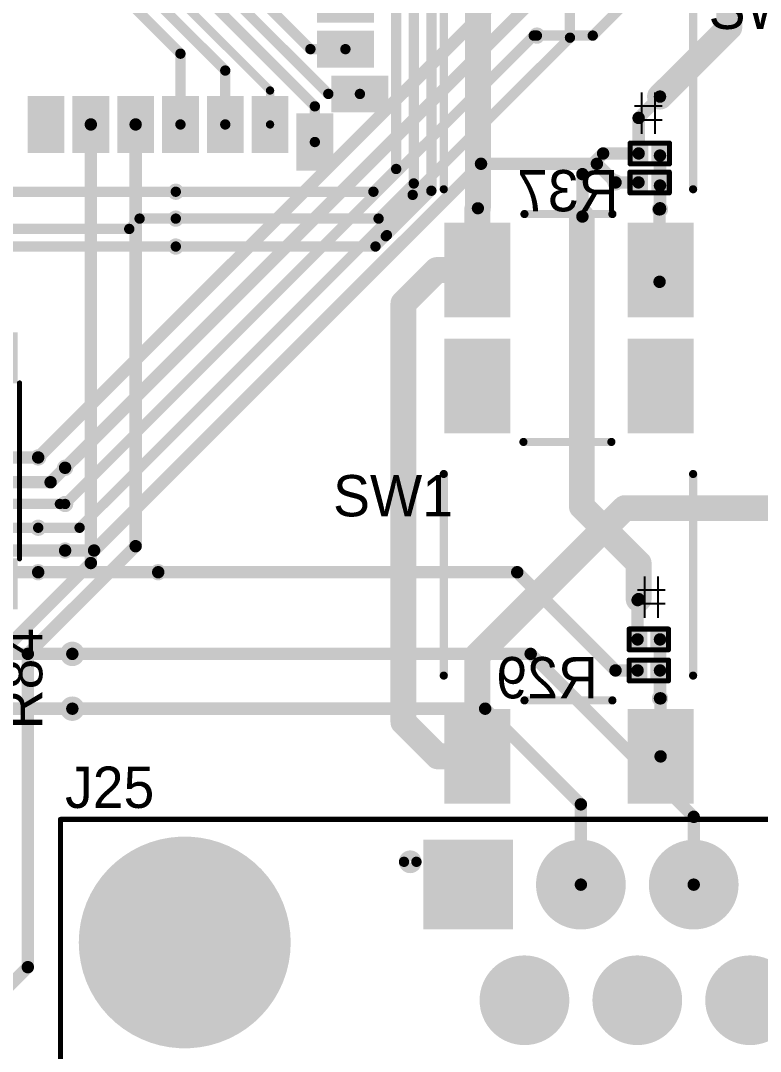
# Model space of a CAD drawing. Header units: millimetres. Extents: x 0.85 to 4.91, y 0.77 to 5.15.
# Drawn here: x 3.398 to 4.113, y 1.268 to 2.264 of the extents above; entities that cross this region are included whole.
import ezdxf

# ---------------------------------------------------------------- set-up
doc = ezdxf.new("R2010")
doc.units = ezdxf.units.MM
doc.header["$MEASUREMENT"] = 0
for name, color, linetype in [('BottomLayer', 5, 'Continuous'), ('BottomOverlay', 54, 'Continuous'), ('BottomPaste', 16, 'Continuous'), ('BottomSolder', 6, 'Continuous'), ('MultiLayer', 9, 'Continuous'), ('PadHoleLayer', 156, 'Continuous'), ('TopLayer', 1, 'Continuous'), ('TopOverlay', 2, 'Continuous'), ('TopPaste', 8, 'Continuous'), ('TopSolder', 216, 'Continuous'), ('ViaHoleLayer', 16, 'Continuous')]:
    doc.layers.add(name, color=color, linetype=linetype)

# ---------------------------------------------------------------- blocks, each defined once
blk = doc.blocks.new('S5P4418_B_8')
at = {"layer": 'BottomLayer'}
for points in [[(0.98032, -0.94488), (1.02756, -0.94488), (0.98032, -0.91732), (1.02756, -0.91732)], [(1.04156, -0.96063), (0.99431, -0.96063), (1.04156, -0.98819), (0.99431, -0.98819)], [(0.70079, -0.98032), (0.70079, -1.02756), (0.72835, -0.98032), (0.72835, -1.02756)], [(0.74409, -0.98032), (0.74409, -1.02756), (0.77165, -0.98032), (0.77165, -1.02756)], [(0.7874, -0.98032), (0.7874, -1.02756), (0.81496, -0.98032), (0.81496, -1.02756)], [(0.83071, -0.98032), (0.83071, -1.02756), (0.85827, -0.98032), (0.85827, -1.02756)], [(0.87402, -0.98032), (0.87402, -1.02756), (0.90157, -0.98032), (0.90157, -1.02756)], [(0.91732, -0.98032), (0.91732, -1.02756), (0.94488, -0.98032), (0.94488, -1.02756)], [(0.96063, -0.99731), (0.96063, -1.04456), (0.98819, -0.99731), (0.98819, -1.04456)]]:
    blk.add_solid(points, dxfattribs=at)
at = {"layer": 'BottomPaste'}
for points in [[(0.98032, -0.94488), (1.02756, -0.94488), (0.98032, -0.91732), (1.02756, -0.91732)], [(1.04156, -0.96063), (0.99431, -0.96063), (1.04156, -0.98819), (0.99431, -0.98819)], [(0.70079, -0.98032), (0.70079, -1.02756), (0.72835, -0.98032), (0.72835, -1.02756)], [(0.74409, -0.98032), (0.74409, -1.02756), (0.77165, -0.98032), (0.77165, -1.02756)], [(0.7874, -0.98032), (0.7874, -1.02756), (0.81496, -0.98032), (0.81496, -1.02756)], [(0.83071, -0.98032), (0.83071, -1.02756), (0.85827, -0.98032), (0.85827, -1.02756)], [(0.87402, -0.98032), (0.87402, -1.02756), (0.90157, -0.98032), (0.90157, -1.02756)], [(0.91732, -0.98032), (0.91732, -1.02756), (0.94488, -0.98032), (0.94488, -1.02756)], [(0.96063, -0.99731), (0.96063, -1.04456), (0.98819, -0.99731), (0.98819, -1.04456)]]:
    blk.add_solid(points, dxfattribs=at)
at = {"layer": 'BottomSolder'}
for points in [[(0.97632, -0.90557), (1.03156, -0.90557), (0.97632, -0.87002), (1.03156, -0.87002)], [(0.97632, -0.94888), (1.03156, -0.94888), (0.97632, -0.91332), (1.03156, -0.91332)], [(1.04556, -0.95663), (0.99031, -0.95663), (1.04556, -0.99219), (0.99031, -0.99219)], [(0.69679, -0.97632), (0.69679, -1.03156), (0.73235, -0.97632), (0.73235, -1.03156)], [(0.74009, -0.97632), (0.74009, -1.03156), (0.77565, -0.97632), (0.77565, -1.03156)], [(0.7834, -0.97632), (0.7834, -1.03156), (0.81896, -0.97632), (0.81896, -1.03156)], [(0.82671, -0.97632), (0.82671, -1.03156), (0.86227, -0.97632), (0.86227, -1.03156)], [(0.87002, -0.97632), (0.87002, -1.03156), (0.90557, -0.97632), (0.90557, -1.03156)], [(0.91332, -0.97632), (0.91332, -1.03156), (0.94888, -0.97632), (0.94888, -1.03156)], [(0.95663, -0.99331), (0.95663, -1.04856), (0.99219, -0.99331), (0.99219, -1.04856)]]:
    blk.add_solid(points, dxfattribs=at)
blk = doc.blocks.new('20_TSSOP_12')
at = {"layer": 'TopLayer'}
for points in [[(-0.12992, 0.1063), (-0.08858, 0.1063), (-0.12992, 0.12402), (-0.08858, 0.12402)], [(0.08858, 0.1063), (0.12992, 0.1063), (0.08858, 0.12402), (0.12992, 0.12402)], [(-0.12992, 0.08071), (-0.08858, 0.08071), (-0.12992, 0.09843), (-0.08858, 0.09843)], [(0.08858, 0.08071), (0.12992, 0.08071), (0.08858, 0.09843), (0.12992, 0.09843)], [(-0.12992, 0.05512), (-0.08858, 0.05512), (-0.12992, 0.07283), (-0.08858, 0.07283)], [(0.08858, 0.05512), (0.12992, 0.05512), (0.08858, 0.07283), (0.12992, 0.07283)], [(-0.12992, 0.02953), (-0.08858, 0.02953), (-0.12992, 0.04724), (-0.08858, 0.04724)], [(0.08858, 0.02953), (0.12992, 0.02953), (0.08858, 0.04724), (0.12992, 0.04724)], [(-0.12992, 0.00394), (-0.08858, 0.00394), (-0.12992, 0.02165), (-0.08858, 0.02165)], [(0.08858, 0.00394), (0.12992, 0.00394), (0.08858, 0.02165), (0.12992, 0.02165)], [(-0.12992, -0.02165), (-0.08858, -0.02165), (-0.12992, -0.00394), (-0.08858, -0.00394)], [(0.08858, -0.02165), (0.12992, -0.02165), (0.08858, -0.00394), (0.12992, -0.00394)], [(-0.12992, -0.04724), (-0.08858, -0.04724), (-0.12992, -0.02953), (-0.08858, -0.02953)], [(0.08858, -0.04724), (0.12992, -0.04724), (0.08858, -0.02953), (0.12992, -0.02953)], [(-0.12992, -0.07283), (-0.08858, -0.07283), (-0.12992, -0.05512), (-0.08858, -0.05512)], [(0.08858, -0.07283), (0.12992, -0.07283), (0.08858, -0.05512), (0.12992, -0.05512)], [(-0.12992, -0.09843), (-0.08858, -0.09843), (-0.12992, -0.08071), (-0.08858, -0.08071)], [(0.08858, -0.09843), (0.12992, -0.09843), (0.08858, -0.08071), (0.12992, -0.08071)], [(-0.12992, -0.12402), (-0.08858, -0.12402), (-0.12992, -0.1063), (-0.08858, -0.1063)], [(0.08858, -0.12402), (0.12992, -0.12402), (0.08858, -0.1063), (0.12992, -0.1063)]]:
    blk.add_solid(points, dxfattribs=at)
at = {"layer": 'TopOverlay', "const_width": 0.005}
for points in [[(-0.085, 0.13), (0.085, 0.13)], [(-0.085, -0.13), (0.085, -0.13)]]:
    blk.add_lwpolyline(points, dxfattribs=at)
at = {"layer": 'TopOverlay'}
for points, const_width in [([(-0.08625, 0.13, 1), (-0.08375, 0.13, 1)], 0.0025), ([(0.08375, 0.13, 1), (0.08625, 0.13, 1)], 0.0025), ([(-0.13776, 0.115, 1), (-0.14224, 0.115, 1)], 0.01), ([(-0.14474, 0.115, 1), (-0.13974, 0.115, 1)], 0.005), ([(-0.14026, 0.115, 1), (-0.13526, 0.115, 1)], 0.005), ([(-0.08625, -0.13, 1), (-0.08375, -0.13, 1)], 0.0025), ([(0.08375, -0.13, 1), (0.08625, -0.13, 1)], 0.0025)]:
    blk.add_lwpolyline(points, format="xyb", close=True, dxfattribs=dict(at, const_width=const_width))
at = {"layer": 'TopPaste'}
for points in [[(-0.12992, 0.1063), (-0.08858, 0.1063), (-0.12992, 0.12402), (-0.08858, 0.12402)], [(0.08858, 0.1063), (0.12992, 0.1063), (0.08858, 0.12402), (0.12992, 0.12402)], [(-0.12992, 0.08071), (-0.08858, 0.08071), (-0.12992, 0.09843), (-0.08858, 0.09843)], [(0.08858, 0.08071), (0.12992, 0.08071), (0.08858, 0.09843), (0.12992, 0.09843)], [(-0.12992, 0.05512), (-0.08858, 0.05512), (-0.12992, 0.07283), (-0.08858, 0.07283)], [(0.08858, 0.05512), (0.12992, 0.05512), (0.08858, 0.07283), (0.12992, 0.07283)], [(-0.12992, 0.02953), (-0.08858, 0.02953), (-0.12992, 0.04724), (-0.08858, 0.04724)], [(0.08858, 0.02953), (0.12992, 0.02953), (0.08858, 0.04724), (0.12992, 0.04724)], [(-0.12992, 0.00394), (-0.08858, 0.00394), (-0.12992, 0.02165), (-0.08858, 0.02165)], [(0.08858, 0.00394), (0.12992, 0.00394), (0.08858, 0.02165), (0.12992, 0.02165)], [(-0.12992, -0.02165), (-0.08858, -0.02165), (-0.12992, -0.00394), (-0.08858, -0.00394)], [(0.08858, -0.02165), (0.12992, -0.02165), (0.08858, -0.00394), (0.12992, -0.00394)], [(-0.12992, -0.04724), (-0.08858, -0.04724), (-0.12992, -0.02953), (-0.08858, -0.02953)], [(0.08858, -0.04724), (0.12992, -0.04724), (0.08858, -0.02953), (0.12992, -0.02953)], [(-0.12992, -0.07283), (-0.08858, -0.07283), (-0.12992, -0.05512), (-0.08858, -0.05512)], [(0.08858, -0.07283), (0.12992, -0.07283), (0.08858, -0.05512), (0.12992, -0.05512)], [(-0.12992, -0.09843), (-0.08858, -0.09843), (-0.12992, -0.08071), (-0.08858, -0.08071)], [(0.08858, -0.09843), (0.12992, -0.09843), (0.08858, -0.08071), (0.12992, -0.08071)], [(-0.12992, -0.12402), (-0.08858, -0.12402), (-0.12992, -0.1063), (-0.08858, -0.1063)], [(0.08858, -0.12402), (0.12992, -0.12402), (0.08858, -0.1063), (0.12992, -0.1063)]]:
    blk.add_solid(points, dxfattribs=at)
at = {"layer": 'TopSolder'}
for points in [[(-0.13392, 0.1023), (-0.08458, 0.1023), (-0.13392, 0.12802), (-0.08458, 0.12802)], [(0.08458, 0.1023), (0.13392, 0.1023), (0.08458, 0.12802), (0.13392, 0.12802)], [(-0.13392, 0.07671), (-0.08458, 0.07671), (-0.13392, 0.10243), (-0.08458, 0.10243)], [(0.08458, 0.07671), (0.13392, 0.07671), (0.08458, 0.10243), (0.13392, 0.10243)], [(-0.13392, 0.05112), (-0.08458, 0.05112), (-0.13392, 0.07683), (-0.08458, 0.07683)], [(0.08458, 0.05112), (0.13392, 0.05112), (0.08458, 0.07683), (0.13392, 0.07683)], [(-0.13392, 0.02553), (-0.08458, 0.02553), (-0.13392, 0.05124), (-0.08458, 0.05124)], [(0.08458, 0.02553), (0.13392, 0.02553), (0.08458, 0.05124), (0.13392, 0.05124)], [(-0.13392, -0.00006), (-0.08458, -0.00006), (-0.13392, 0.02565), (-0.08458, 0.02565)], [(0.08458, -0.00006), (0.13392, -0.00006), (0.08458, 0.02565), (0.13392, 0.02565)], [(-0.13392, -0.02565), (-0.08458, -0.02565), (-0.13392, 0.00006), (-0.08458, 0.00006)], [(0.08458, -0.02565), (0.13392, -0.02565), (0.08458, 0.00006), (0.13392, 0.00006)], [(-0.13392, -0.05124), (-0.08458, -0.05124), (-0.13392, -0.02553), (-0.08458, -0.02553)], [(0.08458, -0.05124), (0.13392, -0.05124), (0.08458, -0.02553), (0.13392, -0.02553)], [(-0.13392, -0.07683), (-0.08458, -0.07683), (-0.13392, -0.05112), (-0.08458, -0.05112)], [(0.08458, -0.07683), (0.13392, -0.07683), (0.08458, -0.05112), (0.13392, -0.05112)], [(-0.13392, -0.10243), (-0.08458, -0.10243), (-0.13392, -0.07671), (-0.08458, -0.07671)], [(0.08458, -0.10243), (0.13392, -0.10243), (0.08458, -0.07671), (0.13392, -0.07671)], [(-0.13392, -0.12802), (-0.08458, -0.12802), (-0.13392, -0.1023), (-0.08458, -0.1023)], [(0.08458, -0.12802), (0.13392, -0.12802), (0.08458, -0.1023), (0.13392, -0.1023)]]:
    blk.add_solid(points, dxfattribs=at)
blk = doc.blocks.new('A_DF_09_A_KG_T4S_51')
at = {"layer": 'BottomLayer'}
for points, const_width in [([(-0.54114, 0, 1), (-0.44272, 0, 1)], 0.09843), ([(-0.12874, 0.05591, 1), (-0.08937, 0.05591, 1)], 0.03937), ([(-0.01968, 0.05591, 1), (0.01969, 0.05591, 1)], 0.03937), ([(-0.18327, -0.05591, 1), (-0.1439, -0.05591, 1)], 0.03937), ([(-0.07421, -0.05591, 1), (-0.03484, -0.05591, 1)], 0.03937), ([(0.03484, -0.05591, 1), (0.07421, -0.05591, 1)], 0.03937)]:
    blk.add_lwpolyline(points, format="xyb", close=True, dxfattribs=dict(at, const_width=const_width))
blk.add_solid([(-0.25748, 0.01654), (-0.17874, 0.01654), (-0.25748, 0.09528), (-0.17874, 0.09528)], dxfattribs=at)
at = {"layer": 'BottomSolder'}
for points, const_width in [([(-0.54314, 0, 1), (-0.44072, 0, 1)], 0.10243), ([(-0.13074, 0.05591, 1), (-0.08737, 0.05591, 1)], 0.04337), ([(-0.02168, 0.05591, 1), (0.02169, 0.05591, 1)], 0.04337), ([(-0.18527, -0.05591, 1), (-0.1419, -0.05591, 1)], 0.04337), ([(-0.07621, -0.05591, 1), (-0.03284, -0.05591, 1)], 0.04337), ([(0.03284, -0.05591, 1), (0.07621, -0.05591, 1)], 0.04337)]:
    blk.add_lwpolyline(points, format="xyb", close=True, dxfattribs=dict(at, const_width=const_width))
blk.add_solid([(-0.26148, 0.01254), (-0.17474, 0.01254), (-0.26148, 0.09928), (-0.17474, 0.09928)], dxfattribs=at)
at = {"layer": 'MultiLayer'}
for points, const_width in [([(-0.54114, 0, 1), (-0.44272, 0, 1)], 0.09843), ([(-0.12874, 0.05591, 1), (-0.08937, 0.05591, 1)], 0.03937), ([(-0.01968, 0.05591, 1), (0.01969, 0.05591, 1)], 0.03937), ([(-0.18327, -0.05591, 1), (-0.1439, -0.05591, 1)], 0.03937), ([(-0.07421, -0.05591, 1), (-0.03484, -0.05591, 1)], 0.03937), ([(0.03484, -0.05591, 1), (0.07421, -0.05591, 1)], 0.03937)]:
    blk.add_lwpolyline(points, format="xyb", close=True, dxfattribs=dict(at, const_width=const_width))
blk.add_solid([(-0.25748, 0.01654), (-0.17874, 0.01654), (-0.25748, 0.09528), (-0.17874, 0.09528)], dxfattribs=at)
at = {"layer": 'PadHoleLayer'}
for points, const_width in [([(-0.22795, 0.05591, 1), (-0.20827, 0.05591, 1)], 0.01969), ([(-0.1189, 0.05591, 1), (-0.09921, 0.05591, 1)], 0.01969), ([(-0.00984, 0.05591, 1), (0.00984, 0.05591, 1)], 0.01969), ([(-0.52195, 0, 1), (-0.46191, 0, 1)], 0.06004), ([(-0.17342, -0.05591, 1), (-0.15374, -0.05591, 1)], 0.01969), ([(-0.06437, -0.05591, 1), (-0.04468, -0.05591, 1)], 0.01969), ([(0.04469, -0.05591, 1), (0.06437, -0.05591, 1)], 0.01969)]:
    blk.add_lwpolyline(points, format="xyb", close=True, dxfattribs=dict(at, const_width=const_width))
at = {"layer": 'TopLayer'}
for points, const_width in [([(-0.54114, 0, 1), (-0.44272, 0, 1)], 0.09843), ([(-0.12874, 0.05591, 1), (-0.08937, 0.05591, 1)], 0.03937), ([(-0.01968, 0.05591, 1), (0.01969, 0.05591, 1)], 0.03937), ([(-0.18327, -0.05591, 1), (-0.1439, -0.05591, 1)], 0.03937), ([(-0.07421, -0.05591, 1), (-0.03484, -0.05591, 1)], 0.03937), ([(0.03484, -0.05591, 1), (0.07421, -0.05591, 1)], 0.03937)]:
    blk.add_lwpolyline(points, format="xyb", close=True, dxfattribs=dict(at, const_width=const_width))
blk.add_solid([(-0.25748, 0.01654), (-0.17874, 0.01654), (-0.25748, 0.09528), (-0.17874, 0.09528)], dxfattribs=at)
at = {"layer": 'TopOverlay', "const_width": 0.005}
for points in [[(-0.612, -0.401), (-0.612, 0.119)], [(-0.612, 0.119), (0.616, 0.119)]]:
    blk.add_lwpolyline(points, dxfattribs=at)
at = {"layer": 'TopOverlay'}
for points, const_width in [([(-0.61325, 0.119, 1), (-0.61075, 0.119, 1)], 0.0025), ([(-0.61325, 0.119, 1), (-0.61075, 0.119, 1)], 0.0025), ([(-0.268, 0.078, 1), (-0.28, 0.078, 1)], 0.01), ([(-0.2825, 0.078, 1), (-0.2775, 0.078, 1)], 0.005), ([(-0.2705, 0.078, 1), (-0.2655, 0.078, 1)], 0.005)]:
    blk.add_lwpolyline(points, format="xyb", close=True, dxfattribs=dict(at, const_width=const_width))
at = {"layer": 'TopSolder'}
for points, const_width in [([(-0.54314, 0, 1), (-0.44072, 0, 1)], 0.10243), ([(-0.13074, 0.05591, 1), (-0.08737, 0.05591, 1)], 0.04337), ([(-0.02168, 0.05591, 1), (0.02169, 0.05591, 1)], 0.04337), ([(-0.18527, -0.05591, 1), (-0.1419, -0.05591, 1)], 0.04337), ([(-0.07621, -0.05591, 1), (-0.03284, -0.05591, 1)], 0.04337), ([(0.03284, -0.05591, 1), (0.07621, -0.05591, 1)], 0.04337)]:
    blk.add_lwpolyline(points, format="xyb", close=True, dxfattribs=dict(at, const_width=const_width))
blk.add_solid([(-0.26148, 0.01254), (-0.17474, 0.01254), (-0.26148, 0.09928), (-0.17474, 0.09928)], dxfattribs=at)
blk = doc.blocks.new('TL3301NF160QG_TR_141')
at = {"layer": 'TopLayer'}
for points in [[(-0.1374, 0.11654), (-0.22087, 0.11654), (-0.1374, 0.06063), (-0.22087, 0.06063)], [(0.22087, 0.11654), (0.1374, 0.11654), (0.22087, 0.06063), (0.1374, 0.06063)], [(-0.1374, -0.06063), (-0.22087, -0.06063), (-0.1374, -0.11654), (-0.22087, -0.11654)], [(0.22087, -0.06063), (0.1374, -0.06063), (0.22087, -0.11654), (0.1374, -0.11654)]]:
    blk.add_solid(points, dxfattribs=at)
at = {"layer": 'TopOverlay', "const_width": 0.00787}
for points in [[(-0.101, 0.121), (0.094, 0.121)], [(-0.125, 0.043), (-0.125, -0.042)], [(0.125, 0.044), (0.125, -0.041)], [(-0.101, -0.12), (0.094, -0.12)]]:
    blk.add_lwpolyline(points, dxfattribs=at)
at = {"layer": 'TopOverlay', "const_width": 0.00394}
for points in [[(-0.10297, 0.121, 1), (-0.09903, 0.121, 1)], [(0.09203, 0.121, 1), (0.09597, 0.121, 1)], [(-0.12697, 0.043, 1), (-0.12303, 0.043, 1)], [(0.12303, 0.044, 1), (0.12697, 0.044, 1)], [(-0.12697, -0.042, 1), (-0.12303, -0.042, 1)], [(0.12303, -0.041, 1), (0.12697, -0.041, 1)], [(-0.10297, -0.12, 1), (-0.09903, -0.12, 1)], [(0.09203, -0.12, 1), (0.09597, -0.12, 1)]]:
    blk.add_lwpolyline(points, format="xyb", close=True, dxfattribs=at)
at = {"layer": 'TopPaste'}
for points in [[(-0.1374, 0.11654), (-0.22087, 0.11654), (-0.1374, 0.06063), (-0.22087, 0.06063)], [(0.22087, 0.11654), (0.1374, 0.11654), (0.22087, 0.06063), (0.1374, 0.06063)], [(-0.1374, -0.06063), (-0.22087, -0.06063), (-0.1374, -0.11654), (-0.22087, -0.11654)], [(0.22087, -0.06063), (0.1374, -0.06063), (0.22087, -0.11654), (0.1374, -0.11654)]]:
    blk.add_solid(points, dxfattribs=at)
at = {"layer": 'TopSolder'}
for points in [[(-0.1334, 0.12054), (-0.22487, 0.12054), (-0.1334, 0.05663), (-0.22487, 0.05663)], [(0.22487, 0.12054), (0.1334, 0.12054), (0.22487, 0.05663), (0.1334, 0.05663)], [(-0.1334, -0.05663), (-0.22487, -0.05663), (-0.1334, -0.12054), (-0.22487, -0.12054)], [(0.22487, -0.05663), (0.1334, -0.05663), (0.22487, -0.12054), (0.1334, -0.12054)]]:
    blk.add_solid(points, dxfattribs=at)
blk = doc.blocks.new('TL3301NF160QG_TR_146')
at = {"layer": 'TopLayer'}
for points in [[(-0.1374, 0.11654), (-0.22087, 0.11654), (-0.1374, 0.06063), (-0.22087, 0.06063)], [(0.22087, 0.11654), (0.1374, 0.11654), (0.22087, 0.06063), (0.1374, 0.06063)], [(-0.1374, -0.06063), (-0.22087, -0.06063), (-0.1374, -0.11654), (-0.22087, -0.11654)], [(0.22087, -0.06063), (0.1374, -0.06063), (0.22087, -0.11654), (0.1374, -0.11654)]]:
    blk.add_solid(points, dxfattribs=at)
at = {"layer": 'TopOverlay', "const_width": 0.00787}
for points in [[(-0.101, 0.121), (0.094, 0.121)], [(-0.125, 0.043), (-0.125, -0.042)], [(0.125, 0.044), (0.125, -0.041)], [(-0.101, -0.12), (0.094, -0.12)]]:
    blk.add_lwpolyline(points, dxfattribs=at)
at = {"layer": 'TopOverlay', "const_width": 0.00394}
for points in [[(-0.10297, 0.121, 1), (-0.09903, 0.121, 1)], [(0.09203, 0.121, 1), (0.09597, 0.121, 1)], [(-0.12697, 0.043, 1), (-0.12303, 0.043, 1)], [(0.12303, 0.044, 1), (0.12697, 0.044, 1)], [(-0.12697, -0.042, 1), (-0.12303, -0.042, 1)], [(0.12303, -0.041, 1), (0.12697, -0.041, 1)], [(-0.10297, -0.12, 1), (-0.09903, -0.12, 1)], [(0.09203, -0.12, 1), (0.09597, -0.12, 1)]]:
    blk.add_lwpolyline(points, format="xyb", close=True, dxfattribs=at)
at = {"layer": 'TopPaste'}
for points in [[(-0.1374, 0.11654), (-0.22087, 0.11654), (-0.1374, 0.06063), (-0.22087, 0.06063)], [(0.22087, 0.11654), (0.1374, 0.11654), (0.22087, 0.06063), (0.1374, 0.06063)], [(-0.1374, -0.06063), (-0.22087, -0.06063), (-0.1374, -0.11654), (-0.22087, -0.11654)], [(0.22087, -0.06063), (0.1374, -0.06063), (0.22087, -0.11654), (0.1374, -0.11654)]]:
    blk.add_solid(points, dxfattribs=at)
at = {"layer": 'TopSolder'}
for points in [[(-0.1334, 0.12054), (-0.22487, 0.12054), (-0.1334, 0.05663), (-0.22487, 0.05663)], [(0.22487, 0.12054), (0.1334, 0.12054), (0.22487, 0.05663), (0.1334, 0.05663)], [(-0.1334, -0.05663), (-0.22487, -0.05663), (-0.1334, -0.12054), (-0.22487, -0.12054)], [(0.22487, -0.05663), (0.1334, -0.05663), (0.22487, -0.12054), (0.1334, -0.12054)]]:
    blk.add_solid(points, dxfattribs=at)
blk = doc.blocks.new('R___0201_B_171')
at = {"layer": 'BottomLayer'}
for points in [[(-0.01614, -0.00728), (-0.00551, -0.00728), (-0.01614, 0.00728), (-0.00551, 0.00728)], [(0.00551, -0.00728), (0.01614, -0.00728), (0.00551, 0.00728), (0.01614, 0.00728)]]:
    blk.add_solid(points, dxfattribs=at)
at = {"layer": 'BottomOverlay', "const_width": 0.005}
for points in [[(-0.019, 0.01), (-0.019, -0.01)], [(0.019, 0.01), (-0.019, 0.01)], [(0.019, 0.01), (0.019, -0.01)], [(0.019, -0.01), (-0.019, -0.01)]]:
    blk.add_lwpolyline(points, dxfattribs=at)
at = {"layer": 'BottomOverlay', "const_width": 0.0025}
for points in [[(-0.02025, 0.01, 1), (-0.01775, 0.01, 1)], [(-0.02025, 0.01, 1), (-0.01775, 0.01, 1)], [(0.01775, 0.01, 1), (0.02025, 0.01, 1)], [(0.01775, 0.01, 1), (0.02025, 0.01, 1)], [(-0.02025, -0.01, 1), (-0.01775, -0.01, 1)], [(-0.02025, -0.01, 1), (-0.01775, -0.01, 1)], [(0.01775, -0.01, 1), (0.02025, -0.01, 1)], [(0.01775, -0.01, 1), (0.02025, -0.01, 1)]]:
    blk.add_lwpolyline(points, format="xyb", close=True, dxfattribs=at)
at = {"layer": 'BottomPaste'}
for points in [[(-0.01614, -0.00728), (-0.00551, -0.00728), (-0.01614, 0.00728), (-0.00551, 0.00728)], [(0.00551, -0.00728), (0.01614, -0.00728), (0.00551, 0.00728), (0.01614, 0.00728)]]:
    blk.add_solid(points, dxfattribs=at)
at = {"layer": 'BottomSolder'}
for points in [[(-0.02014, -0.01128), (-0.00151, -0.01128), (-0.02014, 0.01128), (-0.00151, 0.01128)], [(0.00151, -0.01128), (0.02014, -0.01128), (0.00151, 0.01128), (0.02014, 0.01128)]]:
    blk.add_solid(points, dxfattribs=at)
blk = doc.blocks.new('R___0201_B_172')
at = {"layer": 'BottomLayer'}
for points in [[(-0.01614, -0.00728), (-0.00551, -0.00728), (-0.01614, 0.00728), (-0.00551, 0.00728)], [(0.00551, -0.00728), (0.01614, -0.00728), (0.00551, 0.00728), (0.01614, 0.00728)]]:
    blk.add_solid(points, dxfattribs=at)
at = {"layer": 'BottomOverlay', "const_width": 0.005}
for points in [[(-0.019, 0.01), (-0.019, -0.01)], [(0.019, 0.01), (-0.019, 0.01)], [(0.019, 0.01), (0.019, -0.01)], [(0.019, -0.01), (-0.019, -0.01)]]:
    blk.add_lwpolyline(points, dxfattribs=at)
at = {"layer": 'BottomOverlay', "const_width": 0.0025}
for points in [[(-0.02025, 0.01, 1), (-0.01775, 0.01, 1)], [(-0.02025, 0.01, 1), (-0.01775, 0.01, 1)], [(0.01775, 0.01, 1), (0.02025, 0.01, 1)], [(0.01775, 0.01, 1), (0.02025, 0.01, 1)], [(-0.02025, -0.01, 1), (-0.01775, -0.01, 1)], [(-0.02025, -0.01, 1), (-0.01775, -0.01, 1)], [(0.01775, -0.01, 1), (0.02025, -0.01, 1)], [(0.01775, -0.01, 1), (0.02025, -0.01, 1)]]:
    blk.add_lwpolyline(points, format="xyb", close=True, dxfattribs=at)
at = {"layer": 'BottomPaste'}
for points in [[(-0.01614, -0.00728), (-0.00551, -0.00728), (-0.01614, 0.00728), (-0.00551, 0.00728)], [(0.00551, -0.00728), (0.01614, -0.00728), (0.00551, 0.00728), (0.01614, 0.00728)]]:
    blk.add_solid(points, dxfattribs=at)
at = {"layer": 'BottomSolder'}
for points in [[(-0.02014, -0.01128), (-0.00151, -0.01128), (-0.02014, 0.01128), (-0.00151, 0.01128)], [(0.00151, -0.01128), (0.02014, -0.01128), (0.00151, 0.01128), (0.02014, 0.01128)]]:
    blk.add_solid(points, dxfattribs=at)
blk = doc.blocks.new('R___0201_B_179')
at = {"layer": 'BottomLayer'}
for points in [[(-0.01614, -0.00728), (-0.00551, -0.00728), (-0.01614, 0.00728), (-0.00551, 0.00728)], [(0.00551, -0.00728), (0.01614, -0.00728), (0.00551, 0.00728), (0.01614, 0.00728)]]:
    blk.add_solid(points, dxfattribs=at)
at = {"layer": 'BottomOverlay', "const_width": 0.005}
for points in [[(-0.019, 0.01), (-0.019, -0.01)], [(0.019, 0.01), (-0.019, 0.01)], [(0.019, 0.01), (0.019, -0.01)], [(0.019, -0.01), (-0.019, -0.01)]]:
    blk.add_lwpolyline(points, dxfattribs=at)
at = {"layer": 'BottomOverlay', "const_width": 0.0025}
for points in [[(-0.02025, 0.01, 1), (-0.01775, 0.01, 1)], [(-0.02025, 0.01, 1), (-0.01775, 0.01, 1)], [(0.01775, 0.01, 1), (0.02025, 0.01, 1)], [(0.01775, 0.01, 1), (0.02025, 0.01, 1)], [(-0.02025, -0.01, 1), (-0.01775, -0.01, 1)], [(-0.02025, -0.01, 1), (-0.01775, -0.01, 1)], [(0.01775, -0.01, 1), (0.02025, -0.01, 1)], [(0.01775, -0.01, 1), (0.02025, -0.01, 1)]]:
    blk.add_lwpolyline(points, format="xyb", close=True, dxfattribs=at)
at = {"layer": 'BottomPaste'}
for points in [[(-0.01614, -0.00728), (-0.00551, -0.00728), (-0.01614, 0.00728), (-0.00551, 0.00728)], [(0.00551, -0.00728), (0.01614, -0.00728), (0.00551, 0.00728), (0.01614, 0.00728)]]:
    blk.add_solid(points, dxfattribs=at)
at = {"layer": 'BottomSolder'}
for points in [[(-0.02014, -0.01128), (-0.00151, -0.01128), (-0.02014, 0.01128), (-0.00151, 0.01128)], [(0.00151, -0.01128), (0.02014, -0.01128), (0.00151, 0.01128), (0.02014, 0.01128)]]:
    blk.add_solid(points, dxfattribs=at)
blk = doc.blocks.new('R___0201_B_180')
at = {"layer": 'BottomLayer'}
for points in [[(-0.01614, -0.00728), (-0.00551, -0.00728), (-0.01614, 0.00728), (-0.00551, 0.00728)], [(0.00551, -0.00728), (0.01614, -0.00728), (0.00551, 0.00728), (0.01614, 0.00728)]]:
    blk.add_solid(points, dxfattribs=at)
at = {"layer": 'BottomOverlay', "const_width": 0.005}
for points in [[(-0.019, 0.01), (-0.019, -0.01)], [(0.019, 0.01), (-0.019, 0.01)], [(0.019, 0.01), (0.019, -0.01)], [(0.019, -0.01), (-0.019, -0.01)]]:
    blk.add_lwpolyline(points, dxfattribs=at)
at = {"layer": 'BottomOverlay', "const_width": 0.0025}
for points in [[(-0.02025, 0.01, 1), (-0.01775, 0.01, 1)], [(-0.02025, 0.01, 1), (-0.01775, 0.01, 1)], [(0.01775, 0.01, 1), (0.02025, 0.01, 1)], [(0.01775, 0.01, 1), (0.02025, 0.01, 1)], [(-0.02025, -0.01, 1), (-0.01775, -0.01, 1)], [(-0.02025, -0.01, 1), (-0.01775, -0.01, 1)], [(0.01775, -0.01, 1), (0.02025, -0.01, 1)], [(0.01775, -0.01, 1), (0.02025, -0.01, 1)]]:
    blk.add_lwpolyline(points, format="xyb", close=True, dxfattribs=at)
at = {"layer": 'BottomPaste'}
for points in [[(-0.01614, -0.00728), (-0.00551, -0.00728), (-0.01614, 0.00728), (-0.00551, 0.00728)], [(0.00551, -0.00728), (0.01614, -0.00728), (0.00551, 0.00728), (0.01614, 0.00728)]]:
    blk.add_solid(points, dxfattribs=at)
at = {"layer": 'BottomSolder'}
for points in [[(-0.02014, -0.01128), (-0.00151, -0.01128), (-0.02014, 0.01128), (-0.00151, 0.01128)], [(0.00151, -0.01128), (0.02014, -0.01128), (0.00151, 0.01128), (0.02014, 0.01128)]]:
    blk.add_solid(points, dxfattribs=at)

msp = doc.modelspace()

# ---------------------------------------------------------------- linework, layer by layer
at = {"layer": 'BottomLayer'}
for points, const_width in [([(4.083, 2.258), (4.083, 2.603)], 0.025), ([(3.84, 2.083), (3.84, 2.554)], 0.025), ([(3.491, 2.424), (3.6781, 2.2369)], 0.01), ([(3.482, 2.407), (3.69541, 2.19359)], 0.01), ([(3.474, 2.39), (3.68241, 2.18159)], 0.01), ([(3.795, 2.09996), (3.795, 2.396)], 0.01), ([(3.778, 2.107), (3.778, 2.378)], 0.01), ([(3.462, 2.374), (3.6391, 2.1969)], 0.008), ([(3.45413, 2.35787), (3.5958, 2.2162)], 0.01), ([(3.761, 2.121), (3.761, 2.354)], 0.01), ([(3.447, 2.338), (3.55249, 2.23251)], 0.01), ([(3.951, 2.25), (3.99517, 2.29417)], 0.01), ([(4.016, 2.191), (4.083, 2.258)], 0.025), ([(3.897, 2.25), (3.951, 2.25)], 0.01), ([(3.55249, 2.16406), (3.55249, 2.23251)], 0.01), ([(3.6781, 2.2369), (3.71194, 2.2369)], 0.01), ([(3.5958, 2.16406), (3.5958, 2.2162)], 0.01), ([(3.6391, 2.16406), (3.6391, 2.1969)], 0.008), ([(3.69541, 2.19359), (3.72594, 2.19359)], 0.01), ([(3.99535, 2.17035), (4.016, 2.191)], 0.012), ([(3.68241, 2.14706), (3.68241, 2.18159)], 0.01), ([(3.99535, 2.136), (3.99535, 2.17035)], 0.012), ([(3.46587, 1.73987), (3.46587, 2.16406)], 0.012), ([(3.50918, 1.75618), (3.50918, 2.16406)], 0.012), ([(3.941, 2.116), (3.961, 2.136)], 0.012), ([(3.961, 2.136), (3.99535, 2.136)], 0.012), ([(4.016, 2.105), (4.016, 2.134)], 0.012), ([(3.739, 2.099), (3.761, 2.121)], 0.01), ([(3.941, 2.075), (3.941, 2.116)], 0.012), ([(3.973, 2.108), (3.99517, 2.108)], 0.012), ([(3.548, 2.099), (3.739, 2.099)], 0.01), ([(3.744, 2.073), (3.778, 2.107)], 0.01), ([(3.75204, 2.057), (3.795, 2.09996)], 0.01), ([(4.016, 2.083), (4.016, 2.105)], 0.012), ([(3.9405, 1.7945), (3.9405, 2.0745)], 0.025), ([(4.015, 2.082), (4.016, 2.083)], 0.012), ([(4.016, 2.082), (4.016, 2.083)], 0.012), ([(3.548, 2.073), (3.744, 2.073)], 0.01), ([(3.741, 2.046), (3.751, 2.056)], 0.01), ([(3.548, 2.046), (3.741, 2.046)], 0.01), ([(3.32204, 1.842), (3.415, 1.842)], 0.012), ([(3.427, 1.818), (3.441, 1.832)], 0.012), ([(3.318, 1.818), (3.427, 1.818)], 0.012), ([(3.9405, 1.7945), (3.99535, 1.73965)], 0.025), ([(3.311, 1.797), (3.436, 1.797)], 0.01), ([(3.30946, 1.774), (3.415, 1.774)], 0.01), ([(3.306, 1.752), (3.441, 1.752)], 0.012), ([(3.405, 1.652), (3.50918, 1.75618)], 0.012), ([(3.17544, 1.44944), (3.46587, 1.73987)], 0.012), ([(3.99535, 1.705), (3.99535, 1.73965)], 0.025), ([(3.3, 1.731), (3.415, 1.731)], 0.012), ([(3.531, 1.731), (3.878, 1.731)], 0.012), ([(3.878, 1.731), (3.973, 1.636)], 0.012), ([(3.99435, 1.704), (3.99535, 1.705)], 0.012), ([(3.99435, 1.666), (3.99435, 1.704)], 0.012), ([(4.016, 1.636), (4.016, 1.666)], 0.012), ([(3.405, 1.349), (3.405, 1.652)], 0.012), ([(3.448, 1.652), (3.891, 1.652)], 0.012), ([(3.891, 1.652), (4.04858, 1.49442)], 0.012), ([(3.973, 1.636), (3.99435, 1.636)], 0.012), ([(4.016, 1.609), (4.016, 1.636)], 0.012), ([(3.448, 1.599), (3.847, 1.599)], 0.012), ([(3.847, 1.599), (3.93953, 1.50647)], 0.012), ([(3.93953, 1.42881), (3.93953, 1.50647)], 0.012), ([(4.04858, 1.42881), (4.04858, 1.49442)], 0.012), ([(3.332, 1.276), (3.405, 1.349)], 0.012)]:
    msp.add_lwpolyline(points, dxfattribs=dict(at, const_width=const_width))
for points, const_width in [([(4.07675, 2.258, 1), (4.08925, 2.258, 1)], 0.0125), ([(4.07675, 2.258, 1), (4.08925, 2.258, 1)], 0.0125), ([(3.89306, 2.25, 1), (3.90094, 2.25, 1)], 0.00787), ([(3.8945, 2.25, 1), (3.8995, 2.25, 1)], 0.005), ([(3.9485, 2.25, 1), (3.9535, 2.25, 1)], 0.005), ([(3.9485, 2.25, 1), (3.9535, 2.25, 1)], 0.005), ([(3.54999, 2.23251, 1), (3.55499, 2.23251, 1)], 0.005), ([(3.54999, 2.23251, 1), (3.55499, 2.23251, 1)], 0.005), ([(3.6756, 2.2369, 1), (3.6806, 2.2369, 1)], 0.005), ([(3.6756, 2.2369, 1), (3.6806, 2.2369, 1)], 0.005), ([(3.70944, 2.2369, 1), (3.71444, 2.2369, 1)], 0.005), ([(3.5933, 2.2162, 1), (3.5983, 2.2162, 1)], 0.005), ([(3.5933, 2.2162, 1), (3.5983, 2.2162, 1)], 0.005), ([(4.00975, 2.191, 1), (4.02225, 2.191, 1)], 0.0125), ([(3.6371, 2.1969, 1), (3.6411, 2.1969, 1)], 0.004), ([(3.6371, 2.1969, 1), (3.6411, 2.1969, 1)], 0.004), ([(3.69291, 2.19359, 1), (3.69791, 2.19359, 1)], 0.005), ([(3.69291, 2.19359, 1), (3.69791, 2.19359, 1)], 0.005), ([(3.72344, 2.19359, 1), (3.72844, 2.19359, 1)], 0.005), ([(4.013, 2.191, 1), (4.019, 2.191, 1)], 0.006), ([(3.67991, 2.18159, 1), (3.68491, 2.18159, 1)], 0.005), ([(3.67991, 2.18159, 1), (3.68491, 2.18159, 1)], 0.005), ([(3.99235, 2.17035, 1), (3.99835, 2.17035, 1)], 0.006), ([(3.99235, 2.17035, 1), (3.99835, 2.17035, 1)], 0.006), ([(3.46287, 2.16406, 1), (3.46887, 2.16406, 1)], 0.006), ([(3.50618, 2.16406, 1), (3.51218, 2.16406, 1)], 0.006), ([(3.54999, 2.16406, 1), (3.55499, 2.16406, 1)], 0.005), ([(3.5933, 2.16406, 1), (3.5983, 2.16406, 1)], 0.005), ([(3.6371, 2.16406, 1), (3.6411, 2.16406, 1)], 0.004), ([(3.67991, 2.14706, 1), (3.68491, 2.14706, 1)], 0.005), ([(3.958, 2.136, 1), (3.964, 2.136, 1)], 0.006), ([(3.958, 2.136, 1), (3.964, 2.136, 1)], 0.006), ([(3.99235, 2.136, 1), (3.99835, 2.136, 1)], 0.006), ([(3.99235, 2.136, 1), (3.99835, 2.136, 1)], 0.006), ([(4.013, 2.134, 1), (4.019, 2.134, 1)], 0.006), ([(3.7585, 2.121, 1), (3.7635, 2.121, 1)], 0.005), ([(3.7585, 2.121, 1), (3.7635, 2.121, 1)], 0.005), ([(3.938, 2.116, 1), (3.944, 2.116, 1)], 0.006), ([(3.938, 2.116, 1), (3.944, 2.116, 1)], 0.006), ([(3.96906, 2.108, 1), (3.97694, 2.108, 1)], 0.00787), ([(3.97, 2.108, 1), (3.976, 2.108, 1)], 0.006), ([(3.99217, 2.108, 1), (3.99817, 2.108, 1)], 0.006), ([(3.54406, 2.099, 1), (3.55194, 2.099, 1)], 0.00787), ([(3.5455, 2.099, 1), (3.5505, 2.099, 1)], 0.005), ([(3.7365, 2.099, 1), (3.7415, 2.099, 1)], 0.005), ([(3.7365, 2.099, 1), (3.7415, 2.099, 1)], 0.005), ([(3.7755, 2.107, 1), (3.7805, 2.107, 1)], 0.005), ([(3.7755, 2.107, 1), (3.7805, 2.107, 1)], 0.005), ([(3.7925, 2.09996, 1), (3.7975, 2.09996, 1)], 0.005), ([(3.7925, 2.09996, 1), (3.7975, 2.09996, 1)], 0.005), ([(4.013, 2.105, 1), (4.019, 2.105, 1)], 0.006), ([(4.013, 2.105, 1), (4.019, 2.105, 1)], 0.006), ([(3.83375, 2.083, 1), (3.84625, 2.083, 1)], 0.0125), ([(3.83409, 2.083, 1), (3.84591, 2.083, 1)], 0.01181), ([(3.93425, 2.0745, 1), (3.94675, 2.0745, 1)], 0.0125), ([(4.01206, 2.082, 1), (4.01994, 2.082, 1)], 0.00787), ([(4.012, 2.082, 1), (4.018, 2.082, 1)], 0.006), ([(4.013, 2.083, 1), (4.019, 2.083, 1)], 0.006), ([(4.013, 2.083, 1), (4.019, 2.083, 1)], 0.006), ([(4.013, 2.083, 1), (4.019, 2.083, 1)], 0.006), ([(4.013, 2.082, 1), (4.019, 2.082, 1)], 0.006), ([(3.54406, 2.073, 1), (3.55194, 2.073, 1)], 0.00787), ([(3.5455, 2.073, 1), (3.5505, 2.073, 1)], 0.005), ([(3.7415, 2.073, 1), (3.7465, 2.073, 1)], 0.005), ([(3.7415, 2.073, 1), (3.7465, 2.073, 1)], 0.005), ([(3.938, 2.075, 1), (3.944, 2.075, 1)], 0.006), ([(3.54406, 2.046, 1), (3.55194, 2.046, 1)], 0.00787), ([(3.7485, 2.056, 1), (3.7535, 2.056, 1)], 0.005), ([(3.74954, 2.057, 1), (3.75454, 2.057, 1)], 0.005), ([(3.5455, 2.046, 1), (3.5505, 2.046, 1)], 0.005), ([(3.7385, 2.046, 1), (3.7435, 2.046, 1)], 0.005), ([(3.7385, 2.046, 1), (3.7435, 2.046, 1)], 0.005), ([(3.41106, 1.842, 1), (3.41894, 1.842, 1)], 0.00787), ([(3.412, 1.842, 1), (3.418, 1.842, 1)], 0.006), ([(3.43706, 1.832, 1), (3.44494, 1.832, 1)], 0.00787), ([(3.438, 1.832, 1), (3.444, 1.832, 1)], 0.006), ([(3.424, 1.818, 1), (3.43, 1.818, 1)], 0.006), ([(3.424, 1.818, 1), (3.43, 1.818, 1)], 0.006), ([(3.43706, 1.797, 1), (3.44494, 1.797, 1)], 0.00787), ([(3.93425, 1.7945, 1), (3.94675, 1.7945, 1)], 0.0125), ([(3.93425, 1.7945, 1), (3.94675, 1.7945, 1)], 0.0125), ([(3.4335, 1.797, 1), (3.4385, 1.797, 1)], 0.005), ([(3.41106, 1.774, 1), (3.41894, 1.774, 1)], 0.00787), ([(3.4125, 1.774, 1), (3.4175, 1.774, 1)], 0.005), ([(3.43706, 1.752, 1), (3.44494, 1.752, 1)], 0.00787), ([(3.438, 1.752, 1), (3.444, 1.752, 1)], 0.006), ([(3.50618, 1.75618, 1), (3.51218, 1.75618, 1)], 0.006), ([(3.50618, 1.75618, 1), (3.51218, 1.75618, 1)], 0.006), ([(3.46287, 1.73987, 1), (3.46887, 1.73987, 1)], 0.006), ([(3.46287, 1.73987, 1), (3.46887, 1.73987, 1)], 0.006), ([(3.9891, 1.73965, 1), (4.0016, 1.73965, 1)], 0.0125), ([(3.9891, 1.73965, 1), (4.0016, 1.73965, 1)], 0.0125), ([(3.41106, 1.731, 1), (3.41894, 1.731, 1)], 0.00787), ([(3.412, 1.731, 1), (3.418, 1.731, 1)], 0.006), ([(3.52706, 1.731, 1), (3.53494, 1.731, 1)], 0.00787), ([(3.528, 1.731, 1), (3.534, 1.731, 1)], 0.006), ([(3.875, 1.731, 1), (3.881, 1.731, 1)], 0.006), ([(3.875, 1.731, 1), (3.881, 1.731, 1)], 0.006), ([(3.9891, 1.705, 1), (4.0016, 1.705, 1)], 0.0125), ([(3.99135, 1.704, 1), (3.99735, 1.704, 1)], 0.006), ([(3.99135, 1.704, 1), (3.99735, 1.704, 1)], 0.006), ([(3.99235, 1.705, 1), (3.99835, 1.705, 1)], 0.006), ([(3.99135, 1.666, 1), (3.99735, 1.666, 1)], 0.006), ([(4.013, 1.666, 1), (4.019, 1.666, 1)], 0.006), ([(3.402, 1.652, 1), (3.408, 1.652, 1)], 0.006), ([(3.402, 1.652, 1), (3.408, 1.652, 1)], 0.006), ([(3.44209, 1.652, 1), (3.45391, 1.652, 1)], 0.01181), ([(3.445, 1.652, 1), (3.451, 1.652, 1)], 0.006), ([(3.888, 1.652, 1), (3.894, 1.652, 1)], 0.006), ([(3.888, 1.652, 1), (3.894, 1.652, 1)], 0.006), ([(3.97, 1.636, 1), (3.976, 1.636, 1)], 0.006), ([(3.97, 1.636, 1), (3.976, 1.636, 1)], 0.006), ([(3.99135, 1.636, 1), (3.99735, 1.636, 1)], 0.006), ([(4.013, 1.636, 1), (4.019, 1.636, 1)], 0.006), ([(4.013, 1.636, 1), (4.019, 1.636, 1)], 0.006), ([(4.01206, 1.609, 1), (4.01994, 1.609, 1)], 0.00787), ([(3.44209, 1.599, 1), (3.45391, 1.599, 1)], 0.01181), ([(4.013, 1.609, 1), (4.019, 1.609, 1)], 0.006), ([(3.445, 1.599, 1), (3.451, 1.599, 1)], 0.006), ([(3.844, 1.599, 1), (3.85, 1.599, 1)], 0.006), ([(3.844, 1.599, 1), (3.85, 1.599, 1)], 0.006), ([(3.93653, 1.50647, 1), (3.94253, 1.50647, 1)], 0.006), ([(3.93653, 1.50647, 1), (3.94253, 1.50647, 1)], 0.006), ([(4.04558, 1.49442, 1), (4.05158, 1.49442, 1)], 0.006), ([(4.04558, 1.49442, 1), (4.05158, 1.49442, 1)], 0.006), ([(3.93653, 1.42881, 1), (3.94253, 1.42881, 1)], 0.006), ([(4.04558, 1.42881, 1), (4.05158, 1.42881, 1)], 0.006), ([(3.402, 1.349, 1), (3.408, 1.349, 1)], 0.006), ([(3.402, 1.349, 1), (3.408, 1.349, 1)], 0.006)]:
    msp.add_lwpolyline(points, format="xyb", close=True, dxfattribs=dict(at, const_width=const_width))
at = {"layer": 'BottomOverlay'}
for p, q in [((3.99801, 2.19499), (3.99801, 2.155)), ((4.01134, 2.155), (4.01134, 2.19499)), ((3.99801, 2.18166), (3.99134, 2.18166)), ((4.018, 2.18166), (3.99801, 2.18166)), ((4.018, 2.16833), (3.99134, 2.16833)), ((4.00101, 1.72699), (4.00101, 1.687)), ((4.01434, 1.687), (4.01434, 1.72699)), ((4.00101, 1.71366), (3.99434, 1.71366)), ((4.021, 1.71366), (4.00101, 1.71366)), ((4.021, 1.70033), (3.99434, 1.70033))]:
    msp.add_line(p, q, dxfattribs=at)
at = {"layer": 'MultiLayer'}
for points, const_width in [([(3.89306, 2.25, 1), (3.90094, 2.25, 1)], 0.00787), ([(3.96906, 2.108, 1), (3.97694, 2.108, 1)], 0.00787), ([(3.54406, 2.099, 1), (3.55194, 2.099, 1)], 0.00787), ([(3.83409, 2.083, 1), (3.84591, 2.083, 1)], 0.01181), ([(4.01206, 2.082, 1), (4.01994, 2.082, 1)], 0.00787), ([(3.54406, 2.073, 1), (3.55194, 2.073, 1)], 0.00787), ([(3.54406, 2.046, 1), (3.55194, 2.046, 1)], 0.00787), ([(3.41106, 1.842, 1), (3.41894, 1.842, 1)], 0.00787), ([(3.43706, 1.832, 1), (3.44494, 1.832, 1)], 0.00787), ([(3.43706, 1.797, 1), (3.44494, 1.797, 1)], 0.00787), ([(3.41106, 1.774, 1), (3.41894, 1.774, 1)], 0.00787), ([(3.43706, 1.752, 1), (3.44494, 1.752, 1)], 0.00787), ([(3.41106, 1.731, 1), (3.41894, 1.731, 1)], 0.00787), ([(3.52706, 1.731, 1), (3.53494, 1.731, 1)], 0.00787), ([(3.44209, 1.652, 1), (3.45391, 1.652, 1)], 0.01181), ([(4.01206, 1.609, 1), (4.01994, 1.609, 1)], 0.00787), ([(3.44209, 1.599, 1), (3.45391, 1.599, 1)], 0.01181)]:
    msp.add_lwpolyline(points, format="xyb", close=True, dxfattribs=dict(at, const_width=const_width))
at = {"layer": 'TopLayer'}
for points, const_width in [([(3.415, 1.842), (3.868, 2.295)], 0.012), ([(3.441, 1.832), (3.904, 2.295)], 0.012), ([(3.929, 2.248), (3.929, 2.294)], 0.01), ([(3.441, 1.797), (3.894, 2.25)], 0.01), ([(3.894, 2.25), (3.897, 2.25)], 0.01), ([(3.77696, 2.09596), (3.929, 2.248)], 0.01), ([(3.469, 1.752), (3.843, 2.126)], 0.012), ([(3.843, 2.126), (3.955, 2.126)], 0.012), ([(3.955, 2.126), (3.973, 2.108)], 0.012), ([(3.215, 2.099), (3.548, 2.099)], 0.01), ([(3.455, 1.774), (3.77696, 2.09596)], 0.01), ([(3.83942, 2.08242), (3.84, 2.083)], 0.025), ([(3.83942, 2.02327), (3.83942, 2.08242)], 0.025), ([(4.01558, 2.01187), (4.01558, 2.082)], 0.012), ([(3.503, 2.063), (3.513, 2.073)], 0.01), ([(3.513, 2.073), (3.548, 2.073)], 0.01), ([(1.698, 2.063), (3.503, 2.063)], 0.01), ([(1.69096, 2.046), (3.548, 2.046)], 0.01), ([(3.768, 1.991), (3.80027, 2.02327)], 0.025), ([(3.80027, 2.02327), (3.83942, 2.02327)], 0.025), ([(3.768, 1.586), (3.768, 1.991)], 0.025), ([(3.83942, 1.65042), (3.982, 1.793)], 0.025), ([(3.982, 1.793), (4.626, 1.793)], 0.025), ([(3.415, 1.774), (3.455, 1.774)], 0.01), ([(3.441, 1.752), (3.469, 1.752)], 0.012), ([(3.415, 1.731), (3.531, 1.731)], 0.012), ([(3.35817, 1.652), (3.448, 1.652)], 0.012), ([(3.83942, 1.55287), (3.83942, 1.65042)], 0.025), ([(4.016, 1.609), (4.01658, 1.609)], 0.012), ([(4.01658, 1.55287), (4.01658, 1.609)], 0.012), ([(3.362, 1.599), (3.448, 1.599)], 0.012), ([(3.768, 1.586), (3.80113, 1.55287)], 0.025), ([(3.80113, 1.55287), (3.83942, 1.55287)], 0.025)]:
    msp.add_lwpolyline(points, dxfattribs=dict(at, const_width=const_width))
for points, const_width in [([(3.8915, 2.25, 1), (3.8965, 2.25, 1)], 0.005), ([(3.8915, 2.25, 1), (3.8965, 2.25, 1)], 0.005), ([(3.89306, 2.25, 1), (3.90094, 2.25, 1)], 0.00787), ([(3.8945, 2.25, 1), (3.8995, 2.25, 1)], 0.005), ([(3.9265, 2.248, 1), (3.9315, 2.248, 1)], 0.005), ([(3.9265, 2.248, 1), (3.9315, 2.248, 1)], 0.005), ([(3.84, 2.126, 1), (3.846, 2.126, 1)], 0.006), ([(3.84, 2.126, 1), (3.846, 2.126, 1)], 0.006), ([(3.952, 2.126, 1), (3.958, 2.126, 1)], 0.006), ([(3.952, 2.126, 1), (3.958, 2.126, 1)], 0.006), ([(3.96906, 2.108, 1), (3.97694, 2.108, 1)], 0.00787), ([(3.97, 2.108, 1), (3.976, 2.108, 1)], 0.006), ([(3.54406, 2.099, 1), (3.55194, 2.099, 1)], 0.00787), ([(3.5455, 2.099, 1), (3.5505, 2.099, 1)], 0.005), ([(3.77446, 2.09596, 1), (3.77946, 2.09596, 1)], 0.005), ([(3.77446, 2.09596, 1), (3.77946, 2.09596, 1)], 0.005), ([(3.83317, 2.08242, 1), (3.84567, 2.08242, 1)], 0.0125), ([(3.83317, 2.08242, 1), (3.84567, 2.08242, 1)], 0.0125), ([(3.83375, 2.083, 1), (3.84625, 2.083, 1)], 0.0125), ([(3.83409, 2.083, 1), (3.84591, 2.083, 1)], 0.01181), ([(4.01206, 2.082, 1), (4.01994, 2.082, 1)], 0.00787), ([(4.01258, 2.082, 1), (4.01858, 2.082, 1)], 0.006), ([(3.5105, 2.073, 1), (3.5155, 2.073, 1)], 0.005), ([(3.5105, 2.073, 1), (3.5155, 2.073, 1)], 0.005), ([(3.54406, 2.073, 1), (3.55194, 2.073, 1)], 0.00787), ([(3.5455, 2.073, 1), (3.5505, 2.073, 1)], 0.005), ([(3.5005, 2.063, 1), (3.5055, 2.063, 1)], 0.005), ([(3.5005, 2.063, 1), (3.5055, 2.063, 1)], 0.005), ([(3.54406, 2.046, 1), (3.55194, 2.046, 1)], 0.00787), ([(3.5455, 2.046, 1), (3.5505, 2.046, 1)], 0.005), ([(3.79402, 2.02327, 1), (3.80652, 2.02327, 1)], 0.0125), ([(3.79402, 2.02327, 1), (3.80652, 2.02327, 1)], 0.0125), ([(3.83317, 2.02327, 1), (3.84567, 2.02327, 1)], 0.0125), ([(3.83317, 2.02327, 1), (3.84567, 2.02327, 1)], 0.0125), ([(4.01258, 2.01187, 1), (4.01858, 2.01187, 1)], 0.006), ([(3.76175, 1.991, 1), (3.77425, 1.991, 1)], 0.0125), ([(3.76175, 1.991, 1), (3.77425, 1.991, 1)], 0.0125), ([(3.41106, 1.842, 1), (3.41894, 1.842, 1)], 0.00787), ([(3.412, 1.842, 1), (3.418, 1.842, 1)], 0.006), ([(3.43706, 1.832, 1), (3.44494, 1.832, 1)], 0.00787), ([(3.438, 1.832, 1), (3.444, 1.832, 1)], 0.006), ([(3.43706, 1.797, 1), (3.44494, 1.797, 1)], 0.00787), ([(3.97575, 1.793, 1), (3.98825, 1.793, 1)], 0.0125), ([(3.97575, 1.793, 1), (3.98825, 1.793, 1)], 0.0125), ([(3.4385, 1.797, 1), (3.4435, 1.797, 1)], 0.005), ([(3.41106, 1.774, 1), (3.41894, 1.774, 1)], 0.00787), ([(3.4125, 1.774, 1), (3.4175, 1.774, 1)], 0.005), ([(3.4525, 1.774, 1), (3.4575, 1.774, 1)], 0.005), ([(3.4525, 1.774, 1), (3.4575, 1.774, 1)], 0.005), ([(3.43706, 1.752, 1), (3.44494, 1.752, 1)], 0.00787), ([(3.438, 1.752, 1), (3.444, 1.752, 1)], 0.006), ([(3.466, 1.752, 1), (3.472, 1.752, 1)], 0.006), ([(3.466, 1.752, 1), (3.472, 1.752, 1)], 0.006), ([(3.41106, 1.731, 1), (3.41894, 1.731, 1)], 0.00787), ([(3.412, 1.731, 1), (3.418, 1.731, 1)], 0.006), ([(3.52706, 1.731, 1), (3.53494, 1.731, 1)], 0.00787), ([(3.528, 1.731, 1), (3.534, 1.731, 1)], 0.006), ([(3.44209, 1.652, 1), (3.45391, 1.652, 1)], 0.01181), ([(3.445, 1.652, 1), (3.451, 1.652, 1)], 0.006), ([(3.83317, 1.65042, 1), (3.84567, 1.65042, 1)], 0.0125), ([(3.83317, 1.65042, 1), (3.84567, 1.65042, 1)], 0.0125), ([(4.01206, 1.609, 1), (4.01994, 1.609, 1)], 0.00787), ([(3.44209, 1.599, 1), (3.45391, 1.599, 1)], 0.01181), ([(4.013, 1.609, 1), (4.019, 1.609, 1)], 0.006), ([(4.01358, 1.609, 1), (4.01958, 1.609, 1)], 0.006), ([(4.01358, 1.609, 1), (4.01958, 1.609, 1)], 0.006), ([(3.445, 1.599, 1), (3.451, 1.599, 1)], 0.006), ([(3.76175, 1.586, 1), (3.77425, 1.586, 1)], 0.0125), ([(3.76175, 1.586, 1), (3.77425, 1.586, 1)], 0.0125), ([(3.79488, 1.55287, 1), (3.80738, 1.55287, 1)], 0.0125), ([(3.79488, 1.55287, 1), (3.80738, 1.55287, 1)], 0.0125), ([(3.83317, 1.55287, 1), (3.84567, 1.55287, 1)], 0.0125), ([(3.83317, 1.55287, 1), (3.84567, 1.55287, 1)], 0.0125), ([(4.01358, 1.55287, 1), (4.01958, 1.55287, 1)], 0.006)]:
    msp.add_lwpolyline(points, format="xyb", close=True, dxfattribs=dict(at, const_width=const_width))
at = {"layer": 'ViaHoleLayer'}
for points, const_width in [([(3.89503, 2.25, 1), (3.89897, 2.25, 1)], 0.00394), ([(3.97103, 2.108, 1), (3.97497, 2.108, 1)], 0.00394), ([(3.54603, 2.099, 1), (3.54997, 2.099, 1)], 0.00394), ([(3.83705, 2.083, 1), (3.84295, 2.083, 1)], 0.00591), ([(4.01403, 2.082, 1), (4.01797, 2.082, 1)], 0.00394), ([(3.54603, 2.073, 1), (3.54997, 2.073, 1)], 0.00394), ([(3.54603, 2.046, 1), (3.54997, 2.046, 1)], 0.00394), ([(3.41303, 1.842, 1), (3.41697, 1.842, 1)], 0.00394), ([(3.43903, 1.832, 1), (3.44297, 1.832, 1)], 0.00394), ([(3.43903, 1.797, 1), (3.44297, 1.797, 1)], 0.00394), ([(3.41303, 1.774, 1), (3.41697, 1.774, 1)], 0.00394), ([(3.43903, 1.752, 1), (3.44297, 1.752, 1)], 0.00394), ([(3.41303, 1.731, 1), (3.41697, 1.731, 1)], 0.00394), ([(3.52903, 1.731, 1), (3.53297, 1.731, 1)], 0.00394), ([(3.44505, 1.652, 1), (3.45095, 1.652, 1)], 0.00591), ([(4.01403, 1.609, 1), (4.01797, 1.609, 1)], 0.00394), ([(3.44505, 1.599, 1), (3.45095, 1.599, 1)], 0.00591)]:
    msp.add_lwpolyline(points, format="xyb", close=True, dxfattribs=dict(at, const_width=const_width))

# ---------------------------------------------------------------- block references
for name, p, rotation in [('S5P4418_B_8', (2.708, 3.168), 360), ('TL3301NF160QG_TR_141', (3.928, 2.2024), 90), ('R___0201_B_172', (4.00617, 2.136), 180), ('R___0201_B_171', (4.006, 2.108), 180), ('20_TSSOP_12', (3.267, 1.829), 90), ('TL3301NF160QG_TR_146', (3.928, 1.732), 90), ('R___0201_B_180', (4.00517, 1.666), 180), ('R___0201_B_179', (4.00517, 1.636), 180), ('A_DF_09_A_KG_T4S_51', (4.04858, 1.37291), 360)]:
    msp.add_blockref(name, p, dxfattribs=dict(rotation=rotation))

# ---------------------------------------------------------------- texts
at = {"layer": 'BottomOverlay', "text_generation_flag": 2}
for s, p in [('R37', (3.976, 2.08)), ('R29', (3.956, 1.609))]:
    msp.add_text(s, height=0.04, dxfattribs=at).set_placement(p)
at = {"layer": 'TopOverlay'}
for s, p in [('SW6', (4.063, 2.2564)), ('SW1', (3.7, 1.785)), ('J25', (3.441, 1.503))]:
    msp.add_text(s, height=0.04, dxfattribs=at).set_placement(p)
msp.add_text('R84', height=0.04, rotation=90, dxfattribs=at).set_placement((3.419, 1.579))

doc.saveas('drawing.dxf')
